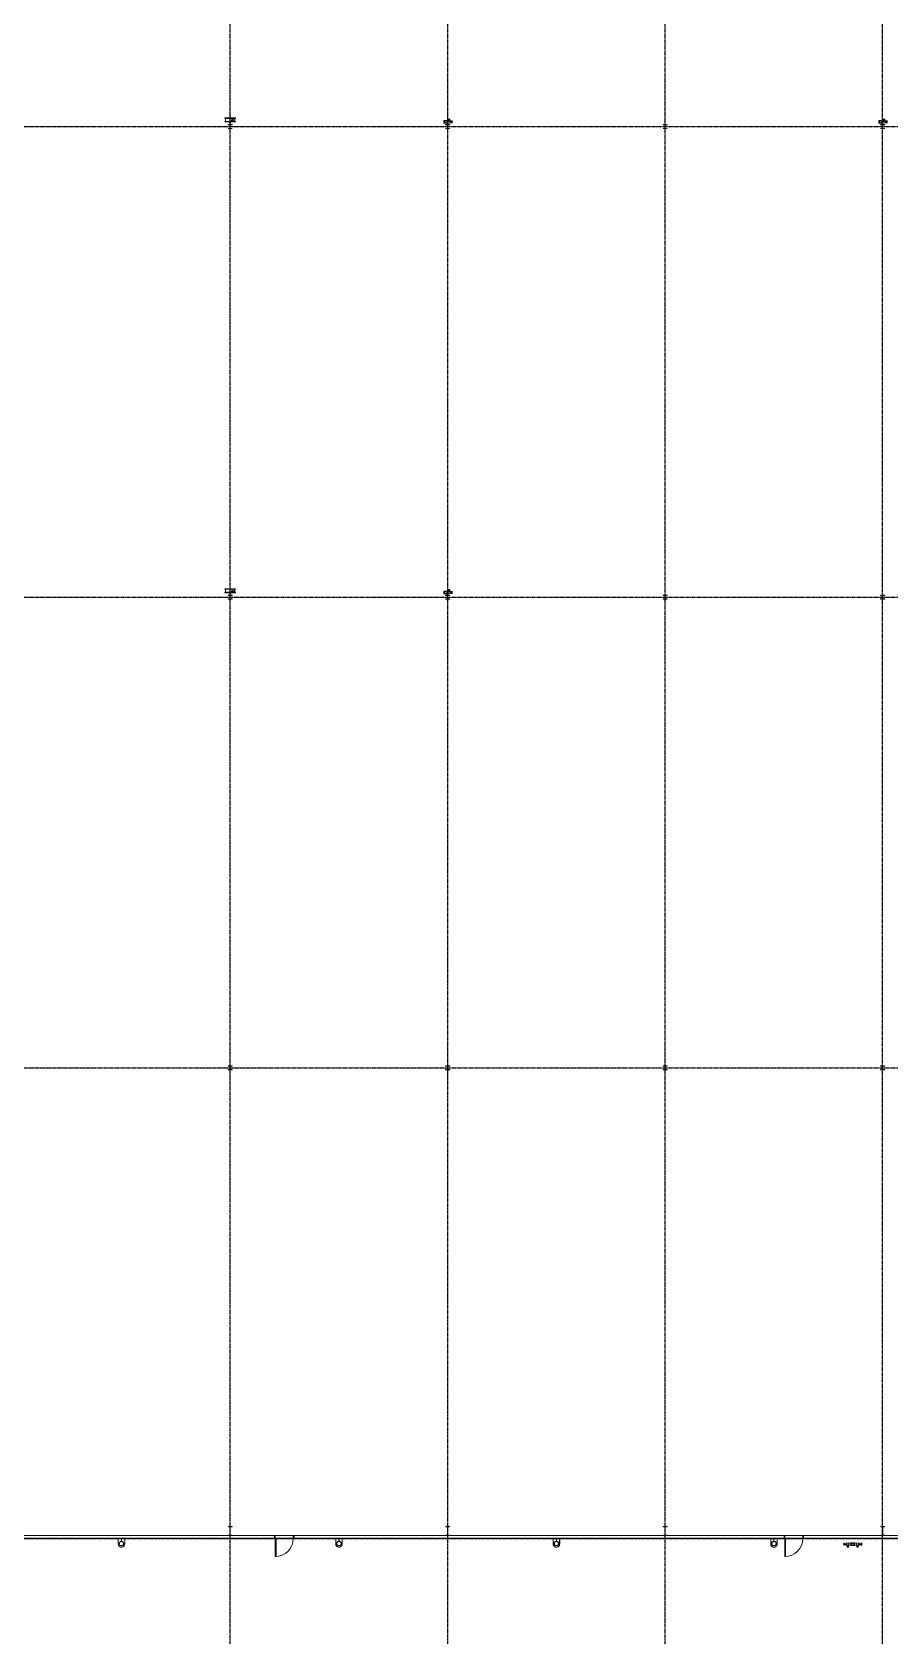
# Model space of a CAD drawing. Header units: millimetres. Extents: x -637480 to 299894, y -125373 to 39000.
# Drawn here: x 33029 to 76745, y -125373 to -43187 of the extents above; entities that cross this region are included whole.
import ezdxf

# ---------------------------------------------------------------- set-up
doc = ezdxf.new("R2010")
doc.units = ezdxf.units.MM
doc.linetypes.add('Xref building Toll$0$Grid Line', pattern=[22.225, 12.7, -3.175, 3.175, -3.175])
for name, color, linetype, lineweight in [('AM_BOR', 4, 'Continuous', 25), ('Xref building Toll$0$A-DOOR', 31, 'Continuous', 9), ('Xref building Toll$0$A-DOOR-HDLN', 31, 'Continuous', 9), ('Xref building Toll$0$A-FLOR', 192, 'Continuous', 25), ('Xref building Toll$0$A-GENM', 13, 'Continuous', 9), ('Xref building Toll$0$A-WALL', 113, 'Continuous', 9), ('Xref building Toll$0$P-PIPE', 3, 'Continuous', 9), ('Xref building Toll$0$P-SANR-FIXT', 6, 'Continuous', 9), ('Xref building Toll$0$S-COLS', 52, 'Continuous', 9)]:
    doc.layers.add(name, color=color, linetype=linetype, lineweight=lineweight)
doc.layers.add('Xref building Toll$0$S-GRID', color=8, linetype='Continuous')

# ---------------------------------------------------------------- blocks, each defined once
blk = doc.blocks.new('Xref building Toll$0$Toll Grids')
at = {"layer": 'Xref building Toll$0$S-GRID', "linetype": 'Xref building Toll$0$Grid Line'}
for p, q in [((43122, -125373.3), (43122, 36031.5)), ((54209, -125373.3), (54209, 36031.5)), ((65296, -125373.3), (65296, 36031.5)), ((76383, -125368.5), (76383, 36036.3)), ((-9195.8, -48000), (280997.7, -48000)), ((-9195.8, -72000), (280997.7, -72000)), ((-9195.8, -96000), (280997.7, -96000)), ((-9195.8, -120000), (280997.7, -120000))]:
    blk.add_line(p, q, dxfattribs=at)
blk = doc.blocks.new('Xref building Toll$0$_SBA 1SWING SPDoor 01a - 920W x 2040H WD-1991709-MASTER GROUND FLOOR')
at = {"layer": 'Xref building Toll$0$A-DOOR'}
for p, q in [((460, 995), (420, 995)), ((420, 75), (420, 995)), ((460, 995), (460, 75)), ((-500, 75), (-500, 75)), ((-500, 75), (-500, -75)), ((-500, 75), (-460, 75)), ((-500, 75), (-460, 75)), ((-500, -75), (-500, 75)), ((-460, -75), (-460, 75)), ((-460, 75), (-460, 75)), ((-460, 75), (-460, -75)), ((460, 75), (420, 75)), ((460, 75), (460, -75)), ((500, 75), (460, 75)), ((460, 75), (460, 75)), ((460, 75), (500, 75)), ((460, -75), (460, 75)), ((500, -75), (500, 75)), ((500, 75), (500, 75)), ((500, 75), (500, -75)), ((-460, -75), (-500, -75)), ((-500, -75), (-500, -75)), ((-460, -75), (-500, -75)), ((-460, -75), (-460, -75)), ((460, -75), (500, -75)), ((460, -75), (460, -75)), ((500, -75), (460, -75)), ((500, -75), (500, -75))]:
    blk.add_line(p, q, dxfattribs=at)
blk.add_arc((460, 75), 920, 90, 180, dxfattribs=at)
at = {"layer": 'Xref building Toll$0$A-DOOR-HDLN'}
blk.add_line((-460, 75), (460, 75), dxfattribs=at)
blk = doc.blocks.new('Xref building Toll$0$FIRE_HYDRANT_2593 - FIRE_HYDRANT_2593-1213494-MASTER GROUND FLOOR')
at = {"layer": 'Xref building Toll$0$A-GENM'}
for p, q in [((-113, 285), (-130, 285)), ((-130, 215), (-113, 215)), ((-55, 280), (-113, 280)), ((-113, 220), (-55, 220)), ((70, 460), (-70, 460)), ((-70, 450), (-70, 450)), ((-70, 450), (-70, 450)), ((-70, 440), (70, 440)), ((-70, 100), (-70, -100)), ((-70, 100), (70, 100)), ((70, 100), (-70, 100)), ((-50, 325), (-50, 299)), ((50, 325), (-50, 325)), ((-50, 325), (50, 325)), ((0, 299), (-50, 299)), ((-50, 299), (0, 299)), ((-50, 201), (-50, 100)), ((0, 201), (-50, 201)), ((-50, 201), (0, 201)), ((50, 100), (-50, 100)), ((-50, 100), (50, 100)), ((-30, 380), (-30, 325)), ((30, 380), (-30, 380)), ((-30, 380), (30, 380)), ((-30, 325), (30, 325)), ((30, 325), (-30, 325)), ((-10, 450), (-10, 380)), ((-10, 450), (10, 450)), ((10, 450), (-10, 450)), ((10, 380), (-10, 380)), ((-10, 380), (10, 380)), ((0, 299), (50, 299)), ((50, 299), (0, 299)), ((0, 201), (50, 201)), ((50, 201), (0, 201)), ((10, 380), (10, 450)), ((30, 325), (30, 380)), ((50, 299), (50, 325)), ((50, 100), (50, 201)), ((70, 450), (70, 450)), ((70, 450), (70, 450)), ((70, -100), (70, 100)), ((-113, -215), (-130, -215)), ((-130, -285), (-113, -285)), ((-55, -220), (-113, -220)), ((-113, -280), (-55, -280)), ((-70, -100), (70, -100)), ((70, -100), (-70, -100)), ((70, -440), (-70, -440)), ((-70, -450), (-70, -450)), ((-70, -450), (-70, -450)), ((-70, -460), (70, -460)), ((-50, -100), (-50, -201)), ((-50, -100), (50, -100)), ((50, -100), (-50, -100)), ((0, -201), (-50, -201)), ((-50, -201), (0, -201)), ((-50, -299), (-50, -325)), ((-50, -299), (0, -299)), ((0, -299), (-50, -299)), ((50, -325), (-50, -325)), ((-50, -325), (50, -325)), ((-30, -325), (-30, -380)), ((-30, -325), (30, -325)), ((30, -325), (-30, -325)), ((30, -380), (-30, -380)), ((-30, -380), (30, -380)), ((-10, -380), (-10, -450)), ((10, -380), (-10, -380)), ((-10, -380), (10, -380)), ((-10, -450), (10, -450)), ((10, -450), (-10, -450)), ((50, -201), (0, -201)), ((0, -201), (50, -201)), ((0, -299), (50, -299)), ((50, -299), (0, -299)), ((10, -450), (10, -380)), ((30, -380), (30, -325)), ((50, -201), (50, -100)), ((50, -325), (50, -299)), ((70, -450), (70, -450)), ((70, -450), (70, -450))]:
    blk.add_line(p, q, dxfattribs=at)
at = {"layer": 'Xref building Toll$0$A-GENM', "flags": 128}
for points in [[(-70, 460), (-38, 460), (29, 460), (69, 460), (70, 460)], [(70, 460), (38, 460), (-29, 460), (-69, 460), (-70, 460)], [(70, 440), (38, 440), (-29, 440), (-69, 440), (-70, 440)], [(-70, 440), (-38, 440), (29, 440), (69, 440), (70, 440)], [(-50, 201), (-68, 266), (-50, 299)], [(50, 299), (68, 234), (50, 201)], [(-70, -440), (-38, -440), (29, -440), (69, -440), (70, -440)], [(70, -440), (38, -440), (-29, -440), (-69, -440), (-70, -440)], [(70, -460), (38, -460), (-29, -460), (-69, -460), (-70, -460)], [(-70, -460), (-38, -460), (29, -460), (69, -460), (70, -460)], [(-50, -299), (-68, -234), (-50, -201)], [(50, -201), (68, -266), (50, -299)]]:
    blk.add_lwpolyline(points, dxfattribs=at)
at = {"layer": 'Xref building Toll$0$A-GENM'}
for centre, radius, start, end in [((0, 0), 60, 0, 180), ((0, 0), 60, 180, 360), ((0, 0), 50, 0, 180), ((0, 0), 50, 0, 180), ((0, 0), 50, 180, 360), ((0, 0), 50, 180, 360), ((0, 450), 10, 360, 180), ((0, 450), 10, 0, 180), ((0, 450), 10, 180, 360), ((0, 450), 10, 180, 360), ((0, -450), 10, 360, 180), ((0, -450), 10, 0, 180), ((0, -450), 10, 180, 360), ((0, -450), 10, 180, 360)]:
    blk.add_arc(centre, radius, start, end, dxfattribs=at)
for centre, major_axis, start_param, end_param in [((-130, 250), (0, 35), 0, 3.141593), ((-130, 250), (0, 35), 3.141593, 6.283185), ((-113, 250), (0, 35), 0, 3.141593), ((-113, 250), (0, 30), 0, 3.141593), ((-113, 250), (0, 35), 3.141593, 6.283185), ((-113, 250), (0, 30), 3.141593, 6.283185), ((-55, 250), (0, 30), 0, 3.141593), ((-55, 250), (0, 30), 3.141593, 6.283185), ((-130, -250), (0, 35), 0, 3.141593), ((-130, -250), (0, 35), 3.141593, 6.283185), ((-113, -250), (0, 35), 0, 3.141593), ((-113, -250), (0, 30), 0, 3.141593), ((-113, -250), (0, 35), 3.141593, 6.283185), ((-113, -250), (0, 30), 3.141593, 6.283185), ((-55, -250), (0, 30), 0, 3.141593), ((-55, -250), (0, 30), 3.141593, 6.283185)]:
    blk.add_ellipse(centre, major_axis=major_axis, ratio=0.5, start_param=start_param, end_param=end_param, dxfattribs=at)
for points in [[(60, 0), (60, 3), (59, 8), (59, 13), (58, 16), (57, 18), (57, 20), (56, 22), (54, 25), (53, 28), (52, 31), (50, 33), (48, 36), (45, 40), (40, 45), (34, 50), (27, 53), (22, 56), (18, 57), (14, 59), (9, 59), (5, 60), (0, 60), (-5, 60), (-11, 59), (-17, 58), (-22, 56), (-26, 54), (-30, 52), (-35, 49), (-40, 45), (-45, 40), (-48, 36), (-49, 34), (-50, 32), (-52, 31), (-53, 28), (-54, 25), (-56, 22), (-57, 20), (-57, 18), (-58, 16), (-59, 13), (-59, 8), (-60, 3), (-60, 0)], [(-60, 0), (-60, -3), (-59, -8), (-59, -13), (-58, -16), (-57, -18), (-57, -20), (-56, -22), (-54, -25), (-53, -28), (-52, -31), (-50, -33), (-48, -36), (-45, -40), (-40, -45), (-34, -50), (-28, -53), (-22, -56), (-18, -57), (-14, -58), (-9, -59), (-5, -60), (0, -60), (5, -60), (11, -59), (17, -58), (22, -56), (26, -54), (30, -52), (35, -49), (40, -45), (45, -40), (48, -36), (49, -34), (50, -32), (52, -31), (53, -28), (54, -25), (56, -22), (57, -20), (57, -18), (58, -16), (59, -13), (59, -8), (60, -3), (60, 0)]]:
    blk.add_open_spline(points, degree=3, knots=[0, 0, 0, 0, 0.045455, 0.068182, 0.079545, 0.090909, 0.102273, 0.113636, 0.136364, 0.159091, 0.170455, 0.181818, 0.204545, 0.227273, 0.272727, 0.318182, 0.363636, 0.386364, 0.409091, 0.431818, 0.454545, 0.477273, 0.5, 0.522727, 0.545455, 0.590909, 0.613636, 0.636364, 0.659091, 0.681818, 0.727273, 0.772727, 0.795455, 0.806818, 0.818182, 0.829545, 0.840909, 0.863636, 0.886364, 0.897727, 0.909091, 0.920455, 0.931818, 0.954545, 1, 1, 1, 1], dxfattribs=at)
blk = doc.blocks.new('Xref building Toll$0$DWP_Downpipe - 225mm-1363392-MASTER GROUND FLOOR')
at = {"layer": 'Xref building Toll$0$P-PIPE'}
for radius, start, end in [(113, 360, 180), (112, 0, 180), (113, 180, 360), (112, 180, 360), (107, 0, 180), (108, 0, 180), (107, 180, 0), (108, 180, 360)]:
    blk.add_arc((-34, 236), radius, start, end, dxfattribs=at)
blk = doc.blocks.new('Xref building Toll$0$IVS-GM-DownPipe Cover - DP 225mm-625296-MASTER GROUND FLOOR')
at = {"layer": 'Xref building Toll$0$A-GENM'}
for p, q in [((-165.5, 0), (-165.5, -272)), ((-165.5, -272), (-165.5, 0)), ((-162.5, -275), (-162.5, 0)), ((-162.5, 0), (-162.5, -275)), ((162.5, 0), (162.5, -275)), ((162.5, -275), (162.5, 0)), ((-165.5, -272), (-215.5, -272)), ((-215.5, -272), (-215.5, -275)), ((-215.5, -275), (-215.5, -272)), ((-215.5, -272), (-165.5, -272)), ((-215.5, -272), (-215.5, -272)), ((-215.5, -275), (-162.5, -275)), ((-162.5, -275), (-215.5, -275)), ((-215.5, -275), (-215.5, -275)), ((-165.5, -272), (-165.5, -272)), ((-162.5, -275), (-162.5, -275)), ((162.5, -275), (215.5, -275)), ((215.5, -275), (162.5, -275)), ((162.5, -275), (162.5, -275)), ((165.5, -272), (165.5, 0)), ((165.5, 0), (165.5, -272)), ((215.5, -272), (165.5, -272)), ((165.5, -272), (215.5, -272)), ((165.5, -272), (165.5, -272)), ((215.5, -275), (215.5, -272)), ((215.5, -272), (215.5, -275)), ((215.5, -272), (215.5, -272)), ((215.5, -275), (215.5, -275))]:
    blk.add_line(p, q, dxfattribs=at)
for radius, start in [(165.5, 360), (165.5, 0), (162.5, 0), (162.5, 0)]:
    blk.add_arc((0, 0), radius, start, 180, dxfattribs=at)
blk = doc.blocks.new('Xref building Toll$0$DPS_Downpipe Clamp - D225-1255800-MASTER GROUND FLOOR')
at = {"layer": 'Xref building Toll$0$A-GENM'}
for p, q in [((125, 255), (-125, 255)), ((-125, 255), (-125, 250)), ((-125, 250), (-125, 255)), ((-125, 255), (125, 255)), ((-125, 255), (-125, 255)), ((-125, 250), (-3, 250)), ((-3, 250), (-125, 250)), ((-125, 250), (-125, 250)), ((-3, 250), (-3, 117)), ((-3, 117), (-3, 250)), ((-3, 250), (-3, 250)), ((-3, 117), (-3, 117)), ((3, 117), (3, 250)), ((3, 250), (125, 250)), ((125, 250), (3, 250)), ((3, 250), (3, 117)), ((3, 250), (3, 250)), ((3, 117), (3, 117)), ((125, 250), (125, 255)), ((125, 255), (125, 250)), ((125, 255), (125, 255)), ((125, 250), (125, 250))]:
    blk.add_line(p, q, dxfattribs=at)
for radius, start, end in [(118, 91.21915, 88.78085), (118, 91.21915, 88.78085), (113, 0, 180), (112, 0, 180), (112, 180, 0), (113, 180, 360)]:
    blk.add_arc((0, 0), radius, start, end, dxfattribs=at)
blk = doc.blocks.new('Xref building Toll$0$UC-Universal Column-Column - C2_5-200UC60-1337980-MASTER GROUND FLOOR')
at = {"layer": 'Xref building Toll$0$S-COLS', "lineweight": 18}
for p, q in [((105, 102.5), (-105, 102.5)), ((-105, 102.5), (-105, 88.3)), ((-105, 88.3), (-16.05, 88.3)), ((-4.65, 76.9), (-4.65, -76.9)), ((4.65, -76.9), (4.65, 76.9)), ((16.05, 88.3), (105, 88.3)), ((105, 88.3), (105, 102.5)), ((-16.05, -88.3), (-105, -88.3)), ((-105, -88.3), (-105, -102.5)), ((-105, -102.5), (105, -102.5)), ((105, -88.3), (16.05, -88.3)), ((105, -102.5), (105, -88.3))]:
    blk.add_line(p, q, dxfattribs=at)
at = {"layer": 'Xref building Toll$0$S-COLS'}
for p, q in [((-105, 102.5), (-105, 102.5)), ((-105, 88.3), (-105, 88.3)), ((105, 102.5), (105, 102.5)), ((105, 88.3), (105, 88.3)), ((-105, -88.3), (-105, -88.3)), ((-105, -102.5), (-105, -102.5)), ((105, -88.3), (105, -88.3)), ((105, -102.5), (105, -102.5))]:
    blk.add_line(p, q, dxfattribs=at)
at = {"layer": 'Xref building Toll$0$S-COLS', "lineweight": 18}
for centre, start, end in [((-16.05, 76.9), 0, 90), ((16.05, 76.9), 90, 180), ((-16.05, -76.9), 270, 0), ((16.05, -76.9), 180, 270)]:
    blk.add_arc(centre, 11.4, start, end, dxfattribs=at)
blk = doc.blocks.new('Xref building Toll$0$UC-Universal Column-Column - C2_5-200UC60-1337978-MASTER GROUND FLOOR')
at = {"layer": 'Xref building Toll$0$S-COLS', "lineweight": 18}
for p, q in [((-105, 102.5), (105, 102.5)), ((-105, 88.3), (-105, 102.5)), ((-16.05, 88.3), (-105, 88.3)), ((-4.65, -76.9), (-4.65, 76.9)), ((4.65, 76.9), (4.65, -76.9)), ((105, 88.3), (16.05, 88.3)), ((105, 102.5), (105, 88.3)), ((-105, -88.3), (-16.05, -88.3)), ((-105, -102.5), (-105, -88.3)), ((105, -102.5), (-105, -102.5)), ((16.05, -88.3), (105, -88.3)), ((105, -88.3), (105, -102.5))]:
    blk.add_line(p, q, dxfattribs=at)
at = {"layer": 'Xref building Toll$0$S-COLS'}
for p, q in [((-105, 102.5), (-105, 102.5)), ((-105, 88.3), (-105, 88.3)), ((105, 102.5), (105, 102.5)), ((105, 88.3), (105, 88.3)), ((-105, -88.3), (-105, -88.3)), ((-105, -102.5), (-105, -102.5)), ((105, -88.3), (105, -88.3)), ((105, -102.5), (105, -102.5))]:
    blk.add_line(p, q, dxfattribs=at)
at = {"layer": 'Xref building Toll$0$S-COLS', "lineweight": 18}
for centre, start, end in [((-16.05, 76.9), 360, 90), ((16.05, 76.9), 90, 180), ((-16.05, -76.9), 270, 360), ((16.05, -76.9), 180, 270)]:
    blk.add_arc(centre, 11.4, start, end, dxfattribs=at)
blk = doc.blocks.new('Xref building Toll$0$UB-Universal Beam-Column - C1_5_460UB67-1337976-MASTER GROUND FLOOR')
at = {"layer": 'Xref building Toll$0$S-COLS', "lineweight": 18}
for p, q in [((-95, 227), (95, 227)), ((-95, 214.3), (-95, 227)), ((-15.65, 214.3), (-95, 214.3)), ((-4.25, -202.9), (-4.25, 202.9)), ((4.25, 202.9), (4.25, -202.9)), ((95, 214.3), (15.65, 214.3)), ((95, 227), (95, 214.3)), ((-95, -214.3), (-15.65, -214.3)), ((-95, -227), (-95, -214.3)), ((95, -227), (-95, -227)), ((15.65, -214.3), (95, -214.3)), ((95, -214.3), (95, -227))]:
    blk.add_line(p, q, dxfattribs=at)
at = {"layer": 'Xref building Toll$0$S-COLS'}
for p, q in [((-95, 227), (-95, 227)), ((-95, 214.3), (-95, 214.3)), ((95, 227), (95, 227)), ((95, 214.3), (95, 214.3)), ((-95, -214.3), (-95, -214.3)), ((-95, -227), (-95, -227)), ((95, -214.3), (95, -214.3)), ((95, -227), (95, -227))]:
    blk.add_line(p, q, dxfattribs=at)
at = {"layer": 'Xref building Toll$0$S-COLS', "lineweight": 18}
for centre, start, end in [((-15.65, 202.9), 360, 90), ((15.65, 202.9), 90, 180), ((-15.65, -202.9), 270, 360), ((15.65, -202.9), 180, 270)]:
    blk.add_arc(centre, 11.4, start, end, dxfattribs=at)
blk = doc.blocks.new('Xref building Toll$0$UC-Universal Column-Column - C2_5-200UC60-1337979-MASTER GROUND FLOOR')
at = {"layer": 'Xref building Toll$0$S-COLS', "lineweight": 18}
for p, q in [((-105, 102.5), (105, 102.5)), ((-105, 88.3), (-105, 102.5)), ((-16.05, 88.3), (-105, 88.3)), ((-4.65, -76.9), (-4.65, 76.9)), ((4.65, 76.9), (4.65, -76.9)), ((105, 88.3), (16.05, 88.3)), ((105, 102.5), (105, 88.3)), ((-105, -88.3), (-16.05, -88.3)), ((-105, -102.5), (-105, -88.3)), ((105, -102.5), (-105, -102.5)), ((16.05, -88.3), (105, -88.3)), ((105, -88.3), (105, -102.5))]:
    blk.add_line(p, q, dxfattribs=at)
at = {"layer": 'Xref building Toll$0$S-COLS'}
for p, q in [((-105, 102.5), (-105, 102.5)), ((-105, 88.3), (-105, 88.3)), ((105, 102.5), (105, 102.5)), ((105, 88.3), (105, 88.3)), ((-105, -88.3), (-105, -88.3)), ((-105, -102.5), (-105, -102.5)), ((105, -88.3), (105, -88.3)), ((105, -102.5), (105, -102.5))]:
    blk.add_line(p, q, dxfattribs=at)
at = {"layer": 'Xref building Toll$0$S-COLS', "lineweight": 18}
for centre, start, end in [((-16.05, 76.9), 360, 90), ((16.05, 76.9), 90, 180), ((-16.05, -76.9), 270, 360), ((16.05, -76.9), 180, 270)]:
    blk.add_arc(centre, 11.4, start, end, dxfattribs=at)
blk = doc.blocks.new('Xref building Toll$0$UC-Universal Column-Column - C2_5-200UC60-1337977-MASTER GROUND FLOOR')
at = {"layer": 'Xref building Toll$0$S-COLS', "lineweight": 18}
for p, q in [((105, 102.5), (-105, 102.5)), ((-105, 102.5), (-105, 88.3)), ((-105, 88.3), (-16.05, 88.3)), ((-4.65, 76.9), (-4.65, -76.9)), ((4.65, -76.9), (4.65, 76.9)), ((16.05, 88.3), (105, 88.3)), ((105, 88.3), (105, 102.5)), ((-16.05, -88.3), (-105, -88.3)), ((-105, -88.3), (-105, -102.5)), ((-105, -102.5), (105, -102.5)), ((105, -88.3), (16.05, -88.3)), ((105, -102.5), (105, -88.3))]:
    blk.add_line(p, q, dxfattribs=at)
at = {"layer": 'Xref building Toll$0$S-COLS'}
for p, q in [((-105, 102.5), (-105, 102.5)), ((-105, 88.3), (-105, 88.3)), ((105, 102.5), (105, 102.5)), ((105, 88.3), (105, 88.3)), ((-105, -88.3), (-105, -88.3)), ((-105, -102.5), (-105, -102.5)), ((105, -88.3), (105, -88.3)), ((105, -102.5), (105, -102.5))]:
    blk.add_line(p, q, dxfattribs=at)
at = {"layer": 'Xref building Toll$0$S-COLS', "lineweight": 18}
for centre, start, end in [((-16.05, 76.9), 0, 90), ((16.05, 76.9), 90, 180), ((-16.05, -76.9), 270, 0), ((16.05, -76.9), 180, 270)]:
    blk.add_arc(centre, 11.4, start, end, dxfattribs=at)
blk = doc.blocks.new('Xref building Toll$0$UB-Universal Beam-Column - C1_5_460UB67-1337975-MASTER GROUND FLOOR')
at = {"layer": 'Xref building Toll$0$S-COLS', "lineweight": 18}
for p, q in [((95, 227), (-95, 227)), ((-95, 227), (-95, 214.3)), ((-95, 214.3), (-15.65, 214.3)), ((-4.25, 202.9), (-4.25, -202.9)), ((4.25, -202.9), (4.25, 202.9)), ((15.65, 214.3), (95, 214.3)), ((95, 214.3), (95, 227)), ((-15.65, -214.3), (-95, -214.3)), ((-95, -214.3), (-95, -227)), ((-95, -227), (95, -227)), ((95, -214.3), (15.65, -214.3)), ((95, -227), (95, -214.3))]:
    blk.add_line(p, q, dxfattribs=at)
at = {"layer": 'Xref building Toll$0$S-COLS'}
for p, q in [((-95, 227), (-95, 227)), ((-95, 214.3), (-95, 214.3)), ((95, 227), (95, 227)), ((95, 214.3), (95, 214.3)), ((-95, -214.3), (-95, -214.3)), ((-95, -227), (-95, -227)), ((95, -214.3), (95, -214.3)), ((95, -227), (95, -227))]:
    blk.add_line(p, q, dxfattribs=at)
at = {"layer": 'Xref building Toll$0$S-COLS', "lineweight": 18}
for centre, start, end in [((-15.65, 202.9), 0, 90), ((15.65, 202.9), 90, 180), ((-15.65, -202.9), 270, 0), ((15.65, -202.9), 180, 270)]:
    blk.add_arc(centre, 11.4, start, end, dxfattribs=at)
blk = doc.blocks.new('Xref building Toll$0$UB-Universal Beam-Column - C1_5_460UB67-1338435-MASTER GROUND FLOOR')
at = {"layer": 'Xref building Toll$0$S-COLS', "lineweight": 18}
for p, q in [((-95, 227), (95, 227)), ((-95, 214.3), (-95, 227)), ((-15.65, 214.3), (-95, 214.3)), ((-4.25, -202.9), (-4.25, 202.9)), ((4.25, 202.9), (4.25, -202.9)), ((95, 214.3), (15.65, 214.3)), ((95, 227), (95, 214.3)), ((-95, -214.3), (-15.65, -214.3)), ((-95, -227), (-95, -214.3)), ((95, -227), (-95, -227)), ((15.65, -214.3), (95, -214.3)), ((95, -214.3), (95, -227))]:
    blk.add_line(p, q, dxfattribs=at)
at = {"layer": 'Xref building Toll$0$S-COLS'}
for p, q in [((-95, 227), (-95, 227)), ((-95, 214.3), (-95, 214.3)), ((95, 227), (95, 227)), ((95, 214.3), (95, 214.3)), ((-95, -214.3), (-95, -214.3)), ((-95, -227), (-95, -227)), ((95, -214.3), (95, -214.3)), ((95, -227), (95, -227))]:
    blk.add_line(p, q, dxfattribs=at)
at = {"layer": 'Xref building Toll$0$S-COLS', "lineweight": 18}
for centre, start, end in [((-15.65, 202.9), 360, 90), ((15.65, 202.9), 90, 180), ((-15.65, -202.9), 270, 360), ((15.65, -202.9), 180, 270)]:
    blk.add_arc(centre, 11.4, start, end, dxfattribs=at)
blk = doc.blocks.new('Xref building Toll$0$UC-Universal Column-Column - C2_5-200UC60-1338439-MASTER GROUND FLOOR')
at = {"layer": 'Xref building Toll$0$S-COLS', "lineweight": 18}
for p, q in [((105, 102.5), (-105, 102.5)), ((-105, 102.5), (-105, 88.3)), ((-105, 88.3), (-16.05, 88.3)), ((-4.65, 76.9), (-4.65, -76.9)), ((4.65, -76.9), (4.65, 76.9)), ((16.05, 88.3), (105, 88.3)), ((105, 88.3), (105, 102.5)), ((-16.05, -88.3), (-105, -88.3)), ((-105, -88.3), (-105, -102.5)), ((-105, -102.5), (105, -102.5)), ((105, -88.3), (16.05, -88.3)), ((105, -102.5), (105, -88.3))]:
    blk.add_line(p, q, dxfattribs=at)
at = {"layer": 'Xref building Toll$0$S-COLS'}
for p, q in [((-105, 102.5), (-105, 102.5)), ((-105, 88.3), (-105, 88.3)), ((105, 102.5), (105, 102.5)), ((105, 88.3), (105, 88.3)), ((-105, -88.3), (-105, -88.3)), ((-105, -102.5), (-105, -102.5)), ((105, -88.3), (105, -88.3)), ((105, -102.5), (105, -102.5))]:
    blk.add_line(p, q, dxfattribs=at)
at = {"layer": 'Xref building Toll$0$S-COLS', "lineweight": 18}
for centre, start, end in [((-16.05, 76.9), 0, 90), ((16.05, 76.9), 90, 180), ((-16.05, -76.9), 270, 0), ((16.05, -76.9), 180, 270)]:
    blk.add_arc(centre, 11.4, start, end, dxfattribs=at)
blk = doc.blocks.new('Xref building Toll$0$UC-Universal Column-Column - C2_5-200UC60-1338437-MASTER GROUND FLOOR')
at = {"layer": 'Xref building Toll$0$S-COLS', "lineweight": 18}
for p, q in [((-105, 102.5), (105, 102.5)), ((-105, 88.3), (-105, 102.5)), ((-16.05, 88.3), (-105, 88.3)), ((-4.65, -76.9), (-4.65, 76.9)), ((4.65, 76.9), (4.65, -76.9)), ((105, 88.3), (16.05, 88.3)), ((105, 102.5), (105, 88.3)), ((-105, -88.3), (-16.05, -88.3)), ((-105, -102.5), (-105, -88.3)), ((105, -102.5), (-105, -102.5)), ((16.05, -88.3), (105, -88.3)), ((105, -88.3), (105, -102.5))]:
    blk.add_line(p, q, dxfattribs=at)
at = {"layer": 'Xref building Toll$0$S-COLS'}
for p, q in [((-105, 102.5), (-105, 102.5)), ((-105, 88.3), (-105, 88.3)), ((105, 102.5), (105, 102.5)), ((105, 88.3), (105, 88.3)), ((-105, -88.3), (-105, -88.3)), ((-105, -102.5), (-105, -102.5)), ((105, -88.3), (105, -88.3)), ((105, -102.5), (105, -102.5))]:
    blk.add_line(p, q, dxfattribs=at)
at = {"layer": 'Xref building Toll$0$S-COLS', "lineweight": 18}
for centre, start, end in [((-16.05, 76.9), 360, 90), ((16.05, 76.9), 90, 180), ((-16.05, -76.9), 270, 360), ((16.05, -76.9), 180, 270)]:
    blk.add_arc(centre, 11.4, start, end, dxfattribs=at)
blk = doc.blocks.new('Xref building Toll$0$UC-Universal Column-Column - C2_5-200UC60-1338438-MASTER GROUND FLOOR')
at = {"layer": 'Xref building Toll$0$S-COLS', "lineweight": 18}
for p, q in [((-105, 102.5), (105, 102.5)), ((-105, 88.3), (-105, 102.5)), ((-16.05, 88.3), (-105, 88.3)), ((-4.65, -76.9), (-4.65, 76.9)), ((4.65, 76.9), (4.65, -76.9)), ((105, 88.3), (16.05, 88.3)), ((105, 102.5), (105, 88.3)), ((-105, -88.3), (-16.05, -88.3)), ((-105, -102.5), (-105, -88.3)), ((105, -102.5), (-105, -102.5)), ((16.05, -88.3), (105, -88.3)), ((105, -88.3), (105, -102.5))]:
    blk.add_line(p, q, dxfattribs=at)
at = {"layer": 'Xref building Toll$0$S-COLS'}
for p, q in [((-105, 102.5), (-105, 102.5)), ((-105, 88.3), (-105, 88.3)), ((105, 102.5), (105, 102.5)), ((105, 88.3), (105, 88.3)), ((-105, -88.3), (-105, -88.3)), ((-105, -102.5), (-105, -102.5)), ((105, -88.3), (105, -88.3)), ((105, -102.5), (105, -102.5))]:
    blk.add_line(p, q, dxfattribs=at)
at = {"layer": 'Xref building Toll$0$S-COLS', "lineweight": 18}
for centre, start, end in [((-16.05, 76.9), 360, 90), ((16.05, 76.9), 90, 180), ((-16.05, -76.9), 270, 360), ((16.05, -76.9), 180, 270)]:
    blk.add_arc(centre, 11.4, start, end, dxfattribs=at)
blk = doc.blocks.new('Xref building Toll$0$HYD-SINGLE HEAD - Standard-1800782-MASTER GROUND FLOOR')
at = {"layer": 'Xref building Toll$0$A-GENM'}
for p, q in [((186, 12), (-14, 12)), ((-14, 12), (-14, -128)), ((-14, -128), (-14, 12)), ((186, 12), (186, -128)), ((186, -128), (186, 12)), ((231, 71), (231, 54)), ((236, 54), (236, -4)), ((296, -4), (296, 54)), ((301, 54), (301, 71)), ((390, 12), (390, -128)), ((400, 12), (400, 12)), ((400, 12), (400, 12)), ((410, -128), (410, 12)), ((-14, -128), (186, -128)), ((217, -8), (186, -8)), ((186, -108), (186, -8)), ((186, -8), (186, -108)), ((186, -108), (217, -108)), ((217, -8), (217, -58)), ((217, -58), (217, -8)), ((217, -58), (217, -108)), ((217, -108), (217, -58)), ((347, -8), (315, -8)), ((315, -58), (315, -8)), ((315, -8), (315, -58)), ((315, -108), (315, -58)), ((315, -58), (315, -108)), ((315, -108), (347, -108)), ((347, -108), (347, -8)), ((347, -8), (347, -108)), ((367, -28), (347, -28)), ((347, -88), (347, -28)), ((347, -28), (347, -88)), ((347, -88), (367, -88)), ((367, -88), (367, -28)), ((367, -28), (367, -88)), ((400, -48), (367, -48)), ((367, -68), (367, -48)), ((367, -48), (367, -68)), ((367, -68), (400, -68)), ((400, -48), (400, -68)), ((400, -68), (400, -48)), ((400, -128), (400, -128)), ((400, -128), (400, -128))]:
    blk.add_line(p, q, dxfattribs=at)
at = {"layer": 'Xref building Toll$0$A-GENM', "flags": 128}
for points in [[(217, -8), (282, 10), (315, -8)], [(390, -128), (390, -96), (390, -29), (390, 11), (390, 12)], [(390, 12), (390, -21), (390, -88), (390, -128), (390, -128)], [(410, 12), (410, -21), (410, -88), (410, -128), (410, -128)], [(410, -128), (410, -96), (410, -29), (410, 11), (410, 12)], [(315, -108), (251, -127), (217, -108)]]:
    blk.add_lwpolyline(points, dxfattribs=at)
at = {"layer": 'Xref building Toll$0$A-GENM'}
for centre, radius, start, end in [((86, -58), 60, 90, 270), ((86, -58), 60, 270, 90), ((86, -58), 50, 90, 270), ((86, -58), 50, 90, 270), ((86, -58), 50, 270, 90), ((86, -58), 50, 270, 90), ((400, -58), 10, 90, 270), ((400, -58), 10, 90, 270), ((400, -58), 10, 270, 90), ((400, -58), 10, 270, 90)]:
    blk.add_arc(centre, radius, start, end, dxfattribs=at)
for centre, major_axis, start_param, end_param in [((266, 71), (35, 0), 0, 3.141593), ((266, 54), (35, 0), 0, 3.141593), ((266, 71), (35, 0), 3.141593, 6.283185), ((266, 54), (35, 0), 3.141593, 6.283185), ((266, 54), (30, 0), 0, 3.141593), ((266, 54), (30, 0), 3.141593, 6.283185), ((266, -4), (30, 0), 0, 3.141593), ((266, -4), (30, 0), 3.141593, 6.283185)]:
    blk.add_ellipse(centre, major_axis=major_axis, ratio=0.5, start_param=start_param, end_param=end_param, dxfattribs=at)
for points in [[(86, 2), (83, 1), (79, 1), (74, 0), (71, -1), (69, -1), (67, -2), (64, -3), (61, -4), (58, -6), (56, -7), (53, -8), (51, -10), (46, -14), (42, -18), (37, -25), (33, -31), (31, -36), (29, -40), (28, -45), (27, -49), (27, -54), (26, -58), (27, -63), (27, -69), (29, -75), (31, -81), (32, -85), (34, -88), (37, -93), (42, -99), (46, -103), (50, -106), (52, -108), (54, -109), (56, -110), (58, -111), (61, -113), (64, -114), (67, -115), (69, -116), (71, -116), (74, -117), (79, -118), (83, -118), (86, -118)], [(86, -118), (90, -118), (94, -118), (99, -117), (102, -116), (104, -116), (106, -115), (109, -114), (112, -113), (115, -111), (117, -110), (119, -109), (122, -107), (126, -103), (131, -99), (136, -92), (140, -86), (142, -81), (144, -76), (145, -72), (146, -68), (146, -63), (146, -58), (146, -54), (146, -48), (144, -42), (142, -36), (141, -32), (139, -29), (136, -24), (131, -18), (126, -14), (123, -11), (121, -9), (119, -8), (117, -7), (115, -6), (112, -4), (109, -3), (106, -2), (104, -1), (102, -1), (99, 0), (94, 1), (90, 1), (86, 2)]]:
    blk.add_open_spline(points, degree=3, knots=[0, 0, 0, 0, 0.045455, 0.068182, 0.079545, 0.090909, 0.102273, 0.113636, 0.136364, 0.159091, 0.170455, 0.181818, 0.204545, 0.227273, 0.272727, 0.318182, 0.363636, 0.386364, 0.409091, 0.431818, 0.454545, 0.477273, 0.5, 0.522727, 0.545455, 0.590909, 0.613636, 0.636364, 0.659091, 0.681818, 0.727273, 0.772727, 0.795455, 0.806818, 0.818182, 0.829545, 0.840909, 0.863636, 0.886364, 0.897727, 0.909091, 0.920455, 0.931818, 0.954545, 1, 1, 1, 1], dxfattribs=at)
blk = doc.blocks.new('Xref building Toll$0$Fire_Hose_Reel_-_Non_Hosted_9381 - Fire_Hose_Reel_-_Non_Hosted_9381-1827019-MASTER GROUND FLOOR')
at = {"layer": 'Xref building Toll$0$P-SANR-FIXT'}
for p, q in [((269, 249), (-272, 249)), ((-272, 249), (-272, 224)), ((-272, 224), (-238, 224)), ((-238, 69), (-272, 69)), ((-272, 69), (-272, 44)), ((-272, 44), (269, 44)), ((-238, 224), (-238, 69)), ((-238, 224), (233, 224)), ((-238, 69), (233, 69)), ((-188, 69), (-188, 59)), ((-61, 69), (-188, 69)), ((-188, 69), (-61, 69)), ((-188, 59), (-188, 69)), ((-188, 69), (-188, 69)), ((-188, 59), (-61, 59)), ((-61, 59), (-188, 59)), ((-188, 59), (-188, 59)), ((-23, 67), (-186, 67)), ((-186, 67), (-186, 61)), ((-186, 61), (-186, 67)), ((-186, 67), (-23, 67)), ((-186, 67), (-186, 67)), ((-186, 61), (-26, 61)), ((-26, 61), (-186, 61)), ((-186, 61), (-186, 61)), ((-90, 250), (-90, 240)), ((-61, 59), (-61, 69)), ((-61, 69), (-61, 59)), ((-61, 69), (-61, 69)), ((-61, 59), (-61, 59)), ((-26, 61), (-10, 42)), ((-10, 42), (-26, 61)), ((-26, 61), (-26, 61)), ((-5, 46), (-23, 67)), ((-23, 67), (-5, 46)), ((-23, 67), (-23, 67)), ((0, 23), (-20, 12)), ((-20, 12), (0, 23)), ((-20, 12), (-20, -12)), ((-20, -12), (-20, 12)), ((-20, 12), (-20, 12)), ((-16, 40), (-16, 30)), ((0, 18), (-16, 9)), ((-16, 9), (0, 18)), ((0, 18), (-16, 9)), ((-16, 9), (0, 18)), ((-16, 9), (-16, -9)), ((-16, -9), (-16, 9)), ((-16, 9), (-16, 9)), ((-16, 9), (-16, -9)), ((-16, -9), (-16, 9)), ((-16, 9), (-16, 9)), ((128, 112), (-13, 20)), ((-12, 100), (-12, 27)), ((-11, 16), (131, 109)), ((30, 48), (-10, 48)), ((-10, 48), (-10, 48)), ((-10, 48), (40, 48)), ((-10, 42), (-10, 48)), ((-10, 42), (-10, 48)), ((-10, 42), (-5, 46)), ((-5, 46), (-10, 42)), ((-10, 42), (-10, 42)), ((40, 42), (-10, 42)), ((-10, 42), (-10, 42)), ((-10, 42), (30, 42)), ((-10, 40), (-10, 0)), ((-5, 46), (-5, 46)), ((0, 250), (0, 250)), ((0, 250), (0, 250)), ((0, 240), (0, 240)), ((0, 240), (0, 240)), ((0, 100), (0, 100)), ((0, 100), (0, 100)), ((0, 40), (0, 40)), ((0, 40), (0, 40)), ((0, 40), (0, 40)), ((0, 40), (0, 40)), ((0, 27), (0, 27)), ((0, 27), (0, 27)), ((20, 12), (0, 23)), ((0, 23), (20, 12)), ((0, 23), (0, 23)), ((16, 9), (0, 18)), ((0, 18), (16, 9)), ((0, 18), (0, 18)), ((16, 9), (0, 18)), ((0, 18), (16, 9)), ((0, 18), (0, 18)), ((0, 0), (0, 0)), ((0, 0), (0, 0)), ((10, 0), (10, 40)), ((13, 27), (13, 100)), ((16, 30), (16, 40)), ((16, -9), (16, 9)), ((16, 9), (16, -9)), ((16, 9), (16, 9)), ((16, -9), (16, 9)), ((16, 9), (16, -9)), ((16, 9), (16, 9)), ((33, 29), (18, -7)), ((20, -12), (20, 12)), ((20, 12), (20, -12)), ((20, 12), (20, 12)), ((22, -9), (36, 28)), ((40, 48), (30, 48)), ((30, 42), (30, 48)), ((30, 42), (40, 42)), ((33, 29), (36, 28)), ((36, 28), (33, 29)), ((79, 155), (38, 54)), ((38, 54), (42, 53)), ((42, 53), (38, 54)), ((40, 48), (40, 42)), ((42, 53), (82, 153)), ((42, 42), (42, 48)), ((114, 149), (79, 149)), ((79, 129), (114, 129)), ((127, 159), (85, 159)), ((85, 155), (127, 155)), ((122, 165), (87, 165)), ((87, 157), (87, 157)), ((87, 157), (87, 157)), ((87, 150), (122, 150)), ((90, 240), (90, 250)), ((185, 149), (114, 149)), ((114, 129), (185, 129)), ((122, 157), (122, 157)), ((122, 157), (122, 157)), ((124, 152), (124, 116)), ((130, 152), (130, 115)), ((132, 152), (132, 152)), ((132, 152), (132, 152)), ((132, 116), (132, 116)), ((132, 116), (132, 116)), ((134, 115), (134, 152)), ((139, 116), (139, 152)), ((233, 69), (233, 224)), ((233, 224), (269, 224)), ((269, 69), (233, 69)), ((269, 224), (269, 249)), ((269, 44), (269, 69)), ((-20, -12), (0, -23)), ((0, -23), (-20, -12)), ((-20, -12), (-20, -12)), ((-16, -9), (0, -18)), ((0, -18), (-16, -9)), ((-16, -9), (-16, -9)), ((-16, -9), (0, -18)), ((0, -18), (-16, -9)), ((-16, -9), (-16, -9)), ((0, -18), (16, -9)), ((16, -9), (0, -18)), ((0, -18), (16, -9)), ((16, -9), (0, -18)), ((0, -23), (20, -12)), ((20, -12), (0, -23)), ((0, -18), (0, -18)), ((0, -18), (0, -18)), ((0, -23), (0, -23)), ((16, -9), (16, -9)), ((16, -9), (16, -9)), ((20, -12), (20, -12))]:
    blk.add_line(p, q, dxfattribs=at)
at = {"layer": 'Xref building Toll$0$P-SANR-FIXT', "flags": 128}
for points in [[(-13, 20), (-23, 0), (-13, -20), (10, -21), (22, -9)], [(18, -7), (4, -19), (-14, -13), (-19, 5), (-11, 16)], [(-16, 30), (-16, 5), (-16, 0)], [(16, 0), (16, 14), (16, 30)], [(185, 149), (224, 149), (224, 149)], [(224, 129), (186, 129), (185, 129)]]:
    blk.add_lwpolyline(points, dxfattribs=at)
at = {"layer": 'Xref building Toll$0$P-SANR-FIXT'}
for centre, radius, start, end in [((0, 0), 20, 360, 180), ((0, 0), 20, 0, 180), ((0, 0), 20, 180, 360), ((0, 0), 16, 90, 270), ((0, 0), 12.5, 360, 180), ((0, 0), 12.5, 0, 180), ((0, 0), 12.5, 360, 180), ((0, 0), 12.5, 0, 180), ((0, 0), 12.5, 180, 360), ((0, 0), 12.5, 180, 360), ((0, 0), 12.5, 180, 360), ((0, 0), 12.5, 180, 360), ((0, 0), 16, 270, 90), ((224, 139), 10, 0, 180), ((224, 139), 10, 180, 360), ((0, 0), 20, 180, 360)]:
    blk.add_arc(centre, radius, start, end, dxfattribs=at)
for centre, start_param, end_param in [((79, 139), 4.712389, 7.853982), ((79, 139), 1.570796, 4.712389), ((114, 139), 4.712389, 7.853982), ((114, 139), 4.712389, 7.853982), ((114, 139), 1.570796, 4.712389), ((114, 139), 1.570796, 4.712389)]:
    blk.add_ellipse(centre, major_axis=(0, 10), ratio=0.935789, start_param=start_param, end_param=end_param, dxfattribs=at)
blk = doc.blocks.new('Xref building Toll')
at = {"layer": 'Xref building Toll$0$A-FLOR'}
blk.add_line((270000, -120000), (0, -120000), dxfattribs=at)
at = {"layer": 'Xref building Toll$0$A-WALL', "lineweight": 18}
for p, q in [((45378, -119850), (20398, -119850)), ((45378, -120000), (45378, -119850)), ((71355.5, -119850), (46378, -119850)), ((46378, -119850), (46378, -120000)), ((71355.5, -120000), (71355.5, -119850)), ((94690.5, -119850), (72355.5, -119850)), ((72355.5, -119850), (72355.5, -120000))]:
    blk.add_line(p, q, dxfattribs=at)
at = {"layer": 'Xref building Toll$0$A-WALL'}
for p, q in [((45378, -119850), (46378, -119850)), ((71355.5, -119850), (72355.5, -119850))]:
    blk.add_line(p, q, dxfattribs=at)
blk.add_blockref('Xref building Toll$0$Toll Grids', (0, 0))
at = {"layer": 'Xref building Toll$0$A-DOOR', "rotation": 180}
for p in [(45878, -119925), (71855.5, -119925)]:
    blk.add_blockref('Xref building Toll$0$_SBA 1SWING SPDoor 01a - 920W x 2040H WD-1991709-MASTER GROUND FLOOR', p, dxfattribs=at)
at = {"layer": 'Xref building Toll$0$A-GENM'}
for name, p in [('Xref building Toll$0$HYD-SINGLE HEAD - Standard-1800782-MASTER GROUND FLOOR', (54022.5, -47699.6)), ('Xref building Toll$0$HYD-SINGLE HEAD - Standard-1800782-MASTER GROUND FLOOR', (76196.5, -47699.6)), ('Xref building Toll$0$HYD-SINGLE HEAD - Standard-1800782-MASTER GROUND FLOOR', (54022.5, -71699.6)), ('Xref building Toll$0$DPS_Downpipe Clamp - D225-1255800-MASTER GROUND FLOOR', (37578.5, -120260.7)), ('Xref building Toll$0$DPS_Downpipe Clamp - D225-1255800-MASTER GROUND FLOOR', (48665.5, -120260.7)), ('Xref building Toll$0$DPS_Downpipe Clamp - D225-1255800-MASTER GROUND FLOOR', (59752.5, -120260.7)), ('Xref building Toll$0$DPS_Downpipe Clamp - D225-1255800-MASTER GROUND FLOOR', (70839.5, -120260.7))]:
    blk.add_blockref(name, p, dxfattribs=at)
for name, p, rotation in [('Xref building Toll$0$IVS-GM-DownPipe Cover - DP 225mm-625296-MASTER GROUND FLOOR', (37578.5, -120280.4), 180), ('Xref building Toll$0$IVS-GM-DownPipe Cover - DP 225mm-625296-MASTER GROUND FLOOR', (48665.5, -120280.4), 180), ('Xref building Toll$0$IVS-GM-DownPipe Cover - DP 225mm-625296-MASTER GROUND FLOOR', (59752.5, -120280.4), 180), ('Xref building Toll$0$IVS-GM-DownPipe Cover - DP 225mm-625296-MASTER GROUND FLOOR', (70839.5, -120280.4), 180), ('Xref building Toll$0$FIRE_HYDRANT_2593 - FIRE_HYDRANT_2593-1213494-MASTER GROUND FLOOR', (74855.5, -120300), 89.99999999999991)]:
    blk.add_blockref(name, p, dxfattribs=dict(at, rotation=rotation))
at = {"layer": 'Xref building Toll$0$P-PIPE'}
for p in [(37612, -120496.7), (48699, -120496.7), (59786, -120496.7), (70873, -120496.7)]:
    blk.add_blockref('Xref building Toll$0$DWP_Downpipe - 225mm-1363392-MASTER GROUND FLOOR', p, dxfattribs=at)
at = {"layer": 'Xref building Toll$0$P-SANR-FIXT'}
for p in [(43122, -47803.5), (43122, -71820)]:
    blk.add_blockref('Xref building Toll$0$Fire_Hose_Reel_-_Non_Hosted_9381 - Fire_Hose_Reel_-_Non_Hosted_9381-1827019-MASTER GROUND FLOOR', p, dxfattribs=at)
at = {"layer": 'Xref building Toll$0$S-COLS', "rotation": 180}
for name, p in [('Xref building Toll$0$UC-Universal Column-Column - C2_5-200UC60-1338439-MASTER GROUND FLOOR', (43122, -48000)), ('Xref building Toll$0$UC-Universal Column-Column - C2_5-200UC60-1337980-MASTER GROUND FLOOR', (54209, -48000)), ('Xref building Toll$0$UC-Universal Column-Column - C2_5-200UC60-1337980-MASTER GROUND FLOOR', (65296, -48000)), ('Xref building Toll$0$UC-Universal Column-Column - C2_5-200UC60-1338438-MASTER GROUND FLOOR', (43122, -72000)), ('Xref building Toll$0$UC-Universal Column-Column - C2_5-200UC60-1337979-MASTER GROUND FLOOR', (54209, -72000)), ('Xref building Toll$0$UC-Universal Column-Column - C2_5-200UC60-1337979-MASTER GROUND FLOOR', (65296, -72000)), ('Xref building Toll$0$UC-Universal Column-Column - C2_5-200UC60-1338437-MASTER GROUND FLOOR', (43122, -96000)), ('Xref building Toll$0$UC-Universal Column-Column - C2_5-200UC60-1337978-MASTER GROUND FLOOR', (54209, -96000)), ('Xref building Toll$0$UC-Universal Column-Column - C2_5-200UC60-1337978-MASTER GROUND FLOOR', (65296, -96000)), ('Xref building Toll$0$UB-Universal Beam-Column - C1_5_460UB67-1337975-MASTER GROUND FLOOR', (76383, -119621.5))]:
    blk.add_blockref(name, p, dxfattribs=at)
at = {"layer": 'Xref building Toll$0$S-COLS'}
for name, p in [('Xref building Toll$0$UC-Universal Column-Column - C2_5-200UC60-1337979-MASTER GROUND FLOOR', (76383, -48000)), ('Xref building Toll$0$UC-Universal Column-Column - C2_5-200UC60-1337980-MASTER GROUND FLOOR', (76383, -72000)), ('Xref building Toll$0$UC-Universal Column-Column - C2_5-200UC60-1337977-MASTER GROUND FLOOR', (76383, -96000)), ('Xref building Toll$0$UB-Universal Beam-Column - C1_5_460UB67-1338435-MASTER GROUND FLOOR', (43122, -119623)), ('Xref building Toll$0$UB-Universal Beam-Column - C1_5_460UB67-1337976-MASTER GROUND FLOOR', (54209, -119621.5)), ('Xref building Toll$0$UB-Universal Beam-Column - C1_5_460UB67-1337976-MASTER GROUND FLOOR', (65296, -119621.5))]:
    blk.add_blockref(name, p, dxfattribs=at)

msp = doc.modelspace()

# ---------------------------------------------------------------- block references
at = {"layer": 'AM_BOR'}
msp.add_blockref('Xref building Toll', (0, 0), dxfattribs=at)

doc.saveas('drawing.dxf')
